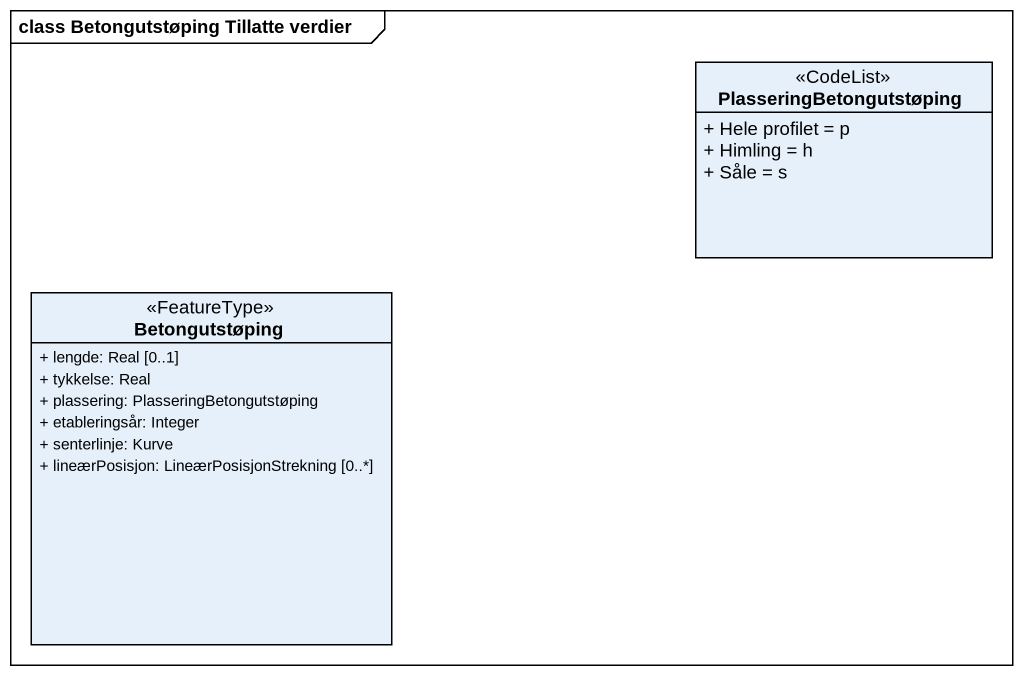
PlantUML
@startuml
mainframe class Betongutstøping Tillatte verdier
hide circle
hide empty members
skinparam classAttributeIconSize 0
class PlasseringBetongutstøping <<CodeList>> {
  + Hele profilet = p
  + Himling = h
  + Såle = s
}
class Betongutstøping <<FeatureType>> {
  + lengde: Real [0..1]
  + tykkelse: Real
  + plassering: PlasseringBetongutstøping
  + etableringsår: Integer
  + senterlinje: Kurve
  + lineærPosisjon: LineærPosisjonStrekning [0..*]
}
@enduml
